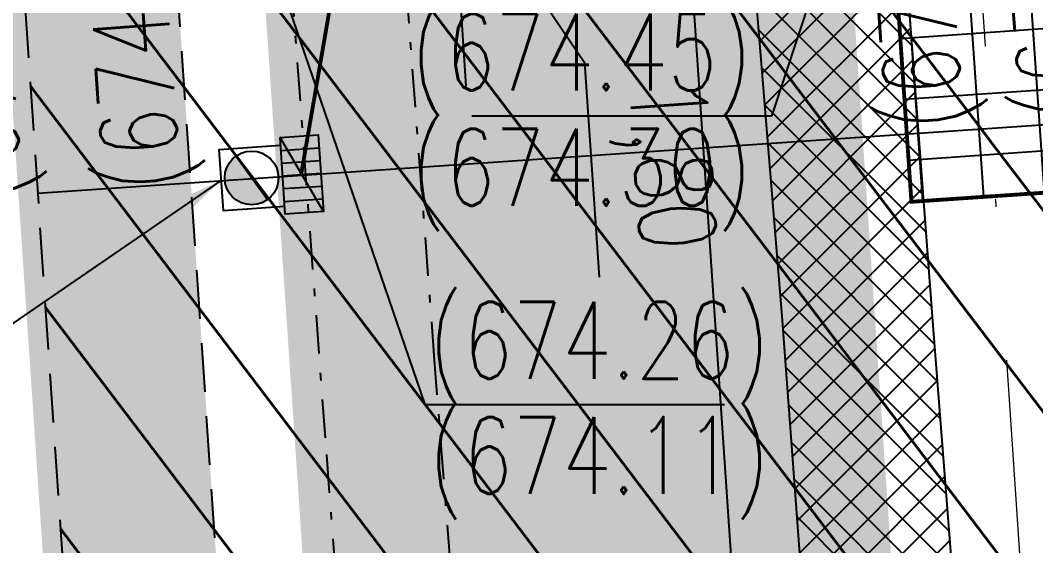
# Model space of a CAD drawing. Extents: x 352140 to 354978, y 6304672 to 6307963.
# Drawn here: x 352303.24 to 352316.47, y 6305473.84 to 6305480.68 of the extents above; entities that cross this region are included whole.
import ezdxf
from ezdxf import colors
from ezdxf.entities.mleader import LeaderData, LeaderLine
from ezdxf.math import Vec2, Vec3

# ---------------------------------------------------------------- set-up
doc = ezdxf.new("R2010")
doc.units = 0
for name, pattern in [('CENTER', [50.800000000000004, 31.75, -6.35, 6.35, -6.35]), ('CONTINUOS', [0]), ('DASHDOT', [1, 0.5, -0.25, 0, -0.25]), ('DASHDOTX2', [2, 1, -0.5, 0, -0.5]), ('DASHED', [19.049999999999997, 12.7, -6.35]), ('JPG_DASHDOT', [1, 0.5, -0.25, 0, -0.25])]:
    doc.linetypes.add(name, pattern=pattern)
doc.layers.get('0').update_dxf_attribs({"linetype": 'CONTINUOUS'})
for name, color, linetype in [('00-S2_ALL AREA APORTANTES', 150, 'CONTINUOUS'), ('00_All ext_Descarga sum', 1, 'CONTINUOUS'), ('00_All ext_Txt', 4, 'CONTINUOUS'), ('00_S2_All ext_Sumidero', 3, 'CONTINUOUS'), ('00_S2_All ext_Zanja', 150, 'CONTINUOUS'), ('01_Dem Ext_Vereda HC', 1, 'CONTINUOUS'), ('02_Geo ext_Acotamiento', 7, 'CONTINUOUS'), ('02_Geo ext_Eje', 4, 'CONTINUOUS'), ('03_Pav ext_HCV', 34, 'CONTINUOUS'), ('03_Pav ext_Vereda HC', 42, 'CONTINUOUS'), ('03_Pav proy_Solera Tipo A', 1, 'CONTINUOUS'), ('03_S2_Pav ext_Borde vereda', 7, 'CONTINUOUS'), ('03_S3_Pav ext_Cota', 2, 'CONTINUOUS'), ('05_All ext_Txt', 4, 'CONTINUOUS'), ('TOP-URB-SOLERAS', 2, 'JPG_DASHDOT')]:
    doc.layers.add(name, color=color, linetype=linetype)
doc.layers.add('0_ASD_LINEA OFICIAL', color=253, linetype='DASHDOT', lineweight=20)
doc.layers.add('EJE PROYECTADO', color=7, linetype='DASHDOTX2', lineweight=15)
doc.styles.add('JPG_2MM', font='simplex.shx', dxfattribs={"height": 1})
doc.styles.add('ROMANS', font='romans.shx', dxfattribs={"width": 0.75})
doc.dimstyles.new('acio', dxfattribs={"dimscale": 0, "dimtxt": 2, "dimasz": 2, "dimexe": 1, "dimexo": 1, "dimtad": 1, "dimrnd": 0.05, "dimzin": 1, "dimtxsty": 'ROMANS', "dimcen": 2.5, "dimclrt": 2, "dimaunit": 2, "dimazin": 0, "dimtfac": 1, "dimtmove": 0, "dimatfit": 3, "dimfxl": 1, "dimfxlon": 1, "dimarcsym": 0})
doc.dimstyles.new('Principal', dxfattribs={"dimscale": 0, "dimtxt": 2, "dimasz": 2, "dimexe": 1, "dimexo": 1, "dimtad": 1, "dimrnd": 0.05, "dimzin": 1, "dimtxsty": 'ROMANS', "dimcen": 2.5, "dimclrt": 2, "dimaunit": 2, "dimadec": 0, "dimazin": 0, "dimtfac": 1, "dimtmove": 0, "dimatfit": 3, "dimfxl": 1, "dimfxlon": 1, "dimarcsym": 0})
pattern_1 = [(127.2451660467093, (0, 0), (-1.263734244477452, -0.9607975902004564), [])]

# ---------------------------------------------------------------- blocks, each defined once
blk = doc.blocks.new('_Dot')
at = {"color": 0, "linetype": 'ByBlock', "lineweight": -2}
blk.add_line((-0.5, 0), (-1, 0), dxfattribs=at)
at = {"color": 0, "linetype": 'ByBlock', "const_width": 0.5}
blk.add_lwpolyline([(-0.25, 0, 1), (0.25, 0, 1)], format="xyb", close=True, dxfattribs=at)
blk = doc.blocks.new('*U962')
at = {"layer": 'EJE PROYECTADO', "color": 7, "linetype": 'DASHDOTX2', "lineweight": 15, "ltscale": 4}
blk.add_line((352325.1596750024, 6305342.964848172), (352312.3405081268, 6305531.476702517), dxfattribs=at)
blk = doc.blocks.new('SUMIDEROS2-flat-36')
h = blk.add_hatch(color=256)
h.dxf.hatch_style = 1
h.paths.add_polyline_path([(-2384012.433764914, 5850958.890662028), (-2384013.236991516, 5850959.486335617), (-2384012.135928119, 5850959.292275329)])
h = blk.add_hatch(color=256)
h.dxf.hatch_style = 1
h.paths.add_polyline_path([(-2384013.425125614, 5850958.89225714, 1), (-2384012.727470282, 5850958.835011723)])
at = {"ltscale": 0.5}
blk.add_line((-2384012.135928119, 5850959.292275329), (-2384013.236991516, 5850959.486335617), dxfattribs=at)
for points in [[(-2384012.939154722, 5850959.887948919), (-2384012.135928119, 5850959.292275329), (-2384012.433764914, 5850958.890662028), (-2384013.236991516, 5850959.486335617)], [(-2384013.236991516, 5850959.486335617), (-2384012.939154722, 5850959.887948919), (-2384012.135928119, 5850959.292275329), (-2384012.433764914, 5850958.890662028)]]:
    blk.add_lwpolyline(points, close=True)
for points in [[(-2384013.103120416, 5850959.387056686), (-2384012.805283621, 5850959.788669988)], [(-2384012.969249316, 5850959.287777754), (-2384012.671412521, 5850959.689391055)], [(-2384012.835378215, 5850959.188498823), (-2384012.53754142, 5850959.590112124)], [(-2384012.701507115, 5850959.089219891), (-2384012.40367032, 5850959.490833192)], [(-2384012.701507115, 5850959.089219891), (-2384012.40367032, 5850959.490833192)], [(-2384012.514087574, 5850958.950229387), (-2384012.990626445, 5850958.307648106), (-2384013.633207727, 5850958.784186976), (-2384013.156668856, 5850959.426768258)], [(-2384012.567636014, 5850958.98994096), (-2384012.269799219, 5850959.391554261)], [(-2384012.727470282, 5850958.835011723), (-2384013.425125613, 5850958.89225714)]]:
    blk.add_lwpolyline(points)
blk.add_circle((-2384013.076297948, 5850958.863634431), 0.35, dxfattribs=at)
blk = doc.blocks.new('*D1320')
at = {"layer": '02_Geo ext_Acotamiento', "color": 0, "lineweight": -2, "transparency": 16777216}
for p, q in [((352312.4343082822, 6305482.120102823), (352311.4366124546, 6305482.052257149)), ((352319.4275699587, 6305371.911927725), (352312.0033060431, 6305481.088484159)), ((352319.9942635472, 6305370.948154734), (352318.9965677196, 6305370.88030906))]:
    blk.add_line(p, q, dxfattribs=at)
at = {"layer": '02_Geo ext_Acotamiento', "color": 0, "transparency": 16777216}
for points in [[(352312.169588681, 6305481.099791771), (352311.8370234051, 6305481.077176546), (352311.9354603684, 6305482.086179986)], [(352319.5938525966, 6305371.923235337), (352319.2612873208, 6305371.900620112), (352319.4954156334, 6305370.914231897)]]:
    blk.add_solid(points, dxfattribs=at)
at = {"layer": '02_Geo ext_Acotamiento', "color": 2, "transparency": 16777216, "insert": (352316.621084511, 6305426.561792045), "char_height": 1, "attachment_point": 5, "rotation": 273.89025921987263, "style": 'ROMANS'}
blk.add_mtext('111,45', dxfattribs=at)
blk = doc.blocks.new('*D1322')
at = {"layer": '02_Geo ext_Acotamiento', "color": 0, "lineweight": -2, "transparency": 16777216}
for p, q in [((352308.7227168737, 6305484.62102406), (352308.654871646, 6305485.618719919)), ((352308.7905621016, 6305483.623328202), (352308.2917141726, 6305483.589405588)), ((352308.7905621016, 6305483.623328202), (352308.9130961247, 6305481.821407989)), ((352308.7905621016, 6305483.623328202), (352308.9130961247, 6305481.821407989)), ((352308.8518291131, 6305482.722368095), (352310.5954085599, 6305480.134508934)), ((352308.9130961247, 6305481.821407989), (352309.4119440538, 6305481.855330602)), ((352308.9809413526, 6305480.823712131), (352309.0487865803, 6305479.826016272)), ((352310.5954085599, 6305480.134508934), (352310.7856175021, 6305477.337397332))]:
    blk.add_line(p, q, dxfattribs=at)
at = {"layer": '02_Geo ext_Acotamiento', "color": 0, "transparency": 16777216}
for points in [[(352308.8889995167, 6305484.632331598), (352308.5564342309, 6305484.609716522), (352308.7905621016, 6305483.623328202)], [(352309.1472239955, 6305480.835019669), (352308.8146587097, 6305480.812404593), (352308.9130961247, 6305481.821407989)]]:
    blk.add_solid(points, dxfattribs=at)
at = {"layer": '02_Geo ext_Acotamiento', "color": 2, "transparency": 16777216, "insert": (352311.5961595689, 6305478.797538833), "char_height": 1, "attachment_point": 5, "rotation": 273.89023355593065, "style": 'ROMANS'}
blk.add_mtext('1,80', dxfattribs=at)
blk = doc.blocks.new('A$C27410629')
at = {"layer": '0_ASD_LINEA OFICIAL', "ltscale": 8}
blk.add_lwpolyline([(108.2221276874889, 588.5412650801409, 0.5, 0.5, 0), (96.30552842778798, 763.7804398066692, 0.5, 0.5, 0), (94.84543201400629, 764.6166392889618, 0.5, 0.5, 0), (94.15927234333867, 774.7069386919011, 0.5, 0.5, 0), (93.50078330014185, 793.2351651731606, 0.5, 0.5, 0), (96.40828448285811, 798.3809679025271, 0.5, 0.5, -0.003728265322063399), (94.92213404930953, 821.7128187970329, 0.5, 0.5, 0), (91.97411899043072, 874.2595570397662, 0.5, 0.5, 0), (89.87965435057777, 904.4822556949803, 0.5, 0.5, -0.01840193141813321)], format="xyseb", dxfattribs=at)
at = {"layer": '0_ASD_LINEA OFICIAL', "ltscale": 8, "const_width": 0.5}
blk.add_lwpolyline([(108.2221276874889, 588.5412650801409), (107.3695120473967, 588.3108700874454), (106.3373067426874, 601.540489971927), (104.8399032004672, 620.7324855824099), (103.4370467598928, 638.9969361613603), (100.0072314411082, 685.3691653500409, 7.916786295022778e-05), (97.12729606317225, 721.6370601835806, 0.004750322554390458), (91.9126415367391, 781.0934453131649), (90.32654717257537, 798.241543049282), (85.38492037547985, 850.5229603688331), (80.53236033739813, 904.7807716003717), (78.45888305734843, 929.699225202492), (27.91760419635102, 924.0142686425806), (25.43836274091154, 972.681132629803), (22.6721831044224, 1024.686115636478), (83.11954794381745, 1027.794125205295, -6.479694240441707e-14)], format="xyb", dxfattribs=at)

msp = doc.modelspace()

# ---------------------------------------------------------------- hatches: boundary and pattern name
at = {"layer": '00-S2_ALL AREA APORTANTES', "linetype": 'DASHED', "lineweight": 40, "ltscale": 0.25}
h = msp.add_hatch(dxfattribs=at)
h.set_pattern_fill('ANSI31', color=150, scale=0.5, angle=82.24516604670926)
h.set_pattern_definition(pattern_1)
h.paths.add_polyline_path([(352323.7681867735, 6305518.001718292), (352313.3052163416, 6305517.290216277), (352315.8901195195, 6305479.278004089), (352326.6218798948, 6305480.007784334)])
h = msp.add_hatch(dxfattribs=at)
h.set_pattern_fill('ANSI31', color=40, scale=0.5, angle=82.24516604670926)
h.set_pattern_definition(pattern_1)
h.paths.add_polyline_path([(352313.3052163416, 6305517.290216277), (352300.8855544886, 6305516.445655501), (352303.4649280197, 6305478.514759357), (352315.8901195195, 6305479.278004089)])
h = msp.add_hatch(dxfattribs=at)
h.set_pattern_fill('ANSI31', color=82, scale=0.5, angle=82.24516604670926)
h.set_pattern_definition(pattern_1)
h.paths.add_polyline_path([(352326.6218798948, 6305480.007784334), (352315.8901195195, 6305479.278004089), (352318.4803123288, 6305441.188005392), (352329.4755730162, 6305442.013850376)])
h = msp.add_hatch(dxfattribs=at)
h.set_pattern_fill('ANSI31', color=150, scale=0.5, angle=82.24516604670926)
h.set_pattern_definition(pattern_1)
h.paths.add_polyline_path([(352315.8901195195, 6305479.278004089), (352303.4649280197, 6305478.514759357), (352306.0664330128, 6305440.25560913), (352318.4803123288, 6305441.188005392)])
at = {"layer": '00_S2_All ext_Zanja'}
h = msp.add_hatch(dxfattribs=at)
h.set_pattern_fill('ANSI37', color=256, scale=0.25, angle=229)
h.set_pattern_definition([(273.9999999999999, (352329.2898485164, 6305376.434005704), (0.7918164648937356, 0.05536920103439902), []), (3.999999999999986, (352329.2898485164, 6305376.434005704), (-0.05536920103439896, 0.7918164648937355), [])])
h.paths.add_polyline_path([(352315.962938635, 6305492.226753633), (352313.9176621189, 6305492.08767102), (352314.8537887109, 6305478.319458826), (352316.899065227, 6305478.458541439)])
at = {"layer": '01_Dem Ext_Vereda HC'}
h = msp.add_hatch(dxfattribs=at)
h.set_pattern_fill('ANSI37', color=256, scale=0.1, style=0)
h.set_pattern_definition([(45, (-2097.356183636992, 416.1615817788988), (-0.2245064030267289, 0.2245064030267289), []), (135, (-2097.356183636992, 416.1615817788988), (-0.2245064030267289, -0.2245064030267288), [])])
edge = h.paths.add_edge_path()
edge.add_line((352324.6266672374, 6305354.217633853), (352323.7537669337, 6305365.376902693))
edge.add_line((352323.7537669337, 6305365.376902693), (352321.9593746307, 6305388.288286769))
edge.add_line((352321.9593746307, 6305388.288286769), (352321.0200408547, 6305399.735646904))
edge.add_line((352321.0200408547, 6305399.735646904), (352319.7262012243, 6305417.010371418))
edge.add_line((352319.7262012243, 6305417.010371418), (352318.8092220062, 6305429.361490522))
edge.add_line((352318.8092220062, 6305429.361490522), (352318.5785960642, 6305432.409537219))
edge.add_line((352318.5785960642, 6305432.409537219), (352318.5435880136, 6305432.787140763))
edge.add_line((352318.5435880136, 6305432.787140763), (352317.6023191487, 6305444.364548027))
edge.add_line((352317.6023191487, 6305444.364548027), (352316.9477372395, 6305453.40108229))
edge.add_line((352316.9477372395, 6305453.40108229), (352316.3764754368, 6305460.379033849))
edge.add_line((352316.3764754368, 6305460.379033849), (352316.1927936507, 6305463.171302819))
edge.add_line((352316.1927936507, 6305463.171302819), (352315.8276912471, 6305467.827687815))
edge.add_line((352315.8276912471, 6305467.827687815), (352315.1326527215, 6305476.709845068))
edge.add_line((352315.1326527215, 6305476.709845068), (352314.3995475582, 6305486.469717496))
edge.add_line((352314.3995475582, 6305486.469717496), (352313.7052213575, 6305495.144837329))
edge.add_line((352313.7052213575, 6305495.144837329), (352312.7520130329, 6305507.985593495))
edge.add_line((352312.7520130329, 6305507.985593495), (352311.9228655641, 6305518.751117889))
edge.add_line((352311.9228655641, 6305518.751117889), (352311.3465869891, 6305530.828792168))
edge.add_line((352311.3465869891, 6305530.828792168), (352311.4195467787, 6305536.178308116))
edge.add_line((352311.4195467787, 6305536.178308116), (352311.048468859, 6305538.191454701))
edge.add_line((352311.048468859, 6305538.191454701), (352311.427776185, 6305540.600735082))
edge.add_line((352311.427776185, 6305540.600735082), (352312.8705591141, 6305541.960995138))
edge.add_line((352312.8705591141, 6305541.960995138), (352312.31949269, 6305548.006508416))
edge.add_line((352312.31949269, 6305548.006508416), (352310.4906650469, 6305552.125069628))
edge.add_line((352310.4906650469, 6305552.125069628), (352309.8570706255, 6305554.800468497))
edge.add_line((352309.8570706255, 6305554.800468497), (352308.8419464871, 6305562.042501912))
edge.add_line((352308.8419464871, 6305562.042501912), (352307.8405396196, 6305562.780497363))
edge.add_line((352307.8405396196, 6305562.780497363), (352306.9353777597, 6305569.137672993))
edge.add_line((352306.9353777597, 6305569.137672993), (352305.3234242427, 6305578.158408377))
edge.add_line((352305.3234242427, 6305578.158408377), (352304.3546765021, 6305583.786501821))
edge.add_line((352304.3546765021, 6305583.786501821), (352303.2696380663, 6305583.729725129))
edge.add_line((352303.2696380663, 6305583.729725129), (352303.3009971211, 6305583.500198203))
edge.add_line((352303.3009971211, 6305583.500198203), (352304.5512827569, 6305576.329439399))
edge.add_line((352304.5512827569, 6305576.329439399), (352306.0125797477, 6305568.087194613))
edge.add_line((352306.0125797477, 6305568.087194613), (352306.8646864785, 6305561.915884937))
edge.add_line((352306.8646864785, 6305561.915884937), (352307.715091197, 6305555.322549073))
edge.add_line((352307.715091197, 6305555.322549073), (352308.8328763297, 6305550.640208163))
edge.add_line((352308.8328763297, 6305550.640208163), (352310.8845499516, 6305546.636122581))
edge.add_line((352310.8845499516, 6305546.636122581), (352311.4118078087, 6305543.877401835))
edge.add_line((352311.4118078087, 6305543.877401835), (352310.0298559864, 6305538.727697945))
edge.add_line((352310.0298559864, 6305538.727697945), (352309.4795361236, 6305534.303879227))
edge.add_line((352309.4795361236, 6305534.303879227), (352309.4116323916, 6305528.202188144))
edge.add_line((352309.4116323916, 6305528.202188144), (352309.9602134333, 6305517.592138763))
edge.add_line((352309.9602134333, 6305517.592138763), (352310.7317896371, 6305507.798651174))
edge.add_line((352310.7317896371, 6305507.798651174), (352311.5892006893, 6305496.734640315))
edge.add_line((352311.5892006893, 6305496.734640315), (352312.4097474329, 6305486.120271561))
edge.add_line((352312.4097474329, 6305486.120271561), (352313.1743920251, 6305476.77195018))
edge.add_line((352313.1743920251, 6305476.77195018), (352313.9709888658, 6305466.097954232))
edge.add_line((352313.9709888658, 6305466.097954232), (352314.6863197582, 6305456.478381753))
edge.add_line((352314.6863197582, 6305456.478381753), (352315.5798657753, 6305445.044750461))
edge.add_line((352315.5798657753, 6305445.044750461), (352316.3973005981, 6305434.297414357))
edge.add_line((352316.3973005981, 6305434.297414357), (352317.1973757394, 6305423.905398732))
edge.add_line((352317.1973757394, 6305423.905398732), (352317.9587768157, 6305413.912047522))
edge.add_line((352317.9587768157, 6305413.912047522), (352318.733574962, 6305404.132510526))
edge.add_line((352318.733574962, 6305404.132510526), (352319.3187164374, 6305396.328234362))
edge.add_line((352319.3187164374, 6305396.328234362), (352320.064715064, 6305387.254243672))
edge.add_line((352320.064715064, 6305387.254243672), (352320.856391366, 6305376.522318559))
edge.add_line((352320.856391366, 6305376.522318559), (352321.696, 6305366.337))
edge.add_line((352321.696, 6305366.337), (352322.335, 6305357.95))
edge.add_line((352322.335, 6305357.95), (352322.753, 6305354.269))
edge.add_line((352322.753, 6305354.269), (352323.012, 6305353.793))
edge.add_arc((352326.6047092786, 6305355.063878855), 3.810865128181641, 199.4806371982039, 277.2872156517105)
edge.add_line((352327.0880919304, 6305351.283794962), (352327.1510651556, 6305351.78185584))
edge.add_line((352327.1510651556, 6305351.78185584), (352335.9051114499, 6305354.568673877))
edge.add_line((352335.9051114499, 6305354.568673877), (352346.0273239819, 6305357.940035836))
edge.add_line((352346.0273239819, 6305357.940035836), (352352.723032463, 6305360.445179773))
edge.add_line((352352.723032463, 6305360.445179773), (352352.4089974248, 6305361.283328012))
edge.add_line((352352.4089974248, 6305361.283328012), (352346.3781137528, 6305359.047828827))
edge.add_line((352346.3781137528, 6305359.047828827), (352335.6529403849, 6305355.469693946))
edge.add_line((352335.6529403849, 6305355.469693946), (352326.8674186321, 6305352.672855814))
edge.add_line((352326.8674186321, 6305352.672855814), (352325.6496073931, 6305353.072245081))
edge.add_line((352325.6496073931, 6305353.072245081), (352324.6266672374, 6305354.217633853))
at = {"layer": '03_Pav ext_HCV'}
h = msp.add_hatch(dxfattribs=at)
h.set_pattern_fill('SWAMP', color=256, scale=0.025, angle=-5.87842838446813e-10, style=0)
h.set_pattern_definition([(359.9999999994121, (0, 0), (0.3175000000056422, 0.5499261309017425), [0.079375, -0.555625]), (90, (0.0396875, -4.071855352894005e-13), (-0.3174999999943578, 0.5499261309082575), [0.0396875, -1.06016476181]), (90, (0.049609375, -5.089819191117507e-13), (-0.3174999999943578, 0.5499261309082575), [0.03175, -1.06810226181]), (90, (0.029765625, -3.053891514670504e-13), (-0.3174999999943578, 0.5499261309082575), [0.03175, -1.06810226181]), (59.99999999941215, (0.05953125000000001, -6.107783029341008e-13), (-0.3174999995629745, 0.5499261311573168), [0.0254, -0.6096]), (119.9999999994121, (0.01984375, -2.035927676447003e-13), (-0.6349999995686166, 2.555744082988348e-10), [0.0254, -0.6095999999999999])])
h.paths.add_polyline_path([(352306.2649700649, 6305487.428678612), (352306.1428397069, 6305489.224654268), (352313.4202070736, 6305489.80522082), (352310.8662723316, 6305527.362027653), (352303.3828153024, 6305526.864042467), (352308.538770782, 6305451.043311592), (352316.015530366, 6305451.639785059), (352315.6220004443, 6305457.426817822), (352313.9358661652, 6305482.222212308), (352306.6584771101, 6305481.641644025), (352306.5363473372, 6305483.437619725), (352306.5145003953, 6305483.435876843), (352306.265128976, 6305487.426341763)])
h.paths.add_polyline_path([(352323.7054884271, 6305483.001603484), (352317.425020663, 6305482.500566592), (352319.5046842485, 6305451.918139296), (352325.9845426009, 6305452.43508297), (352320.8442150374, 6305528.026007901), (352320.8442140071, 6305528.026007832), (352314.3585522785, 6305527.59442074), (352316.909361571, 6305490.083575106), (352323.1898293357, 6305490.584611997), (352323.3121186287, 6305488.786290654), (352323.3305134946, 6305488.787758142), (352323.5115339712, 6305488.802199412), (352323.7827388992, 6305484.813485145), (352323.5831997275, 6305484.799916099), (352323.5833586423, 6305484.797579185)])
at = {"layer": '03_Pav ext_Vereda HC'}
h = msp.add_hatch(dxfattribs=at)
h.set_pattern_fill('DOTS', color=256, scale=0.2)
h.set_pattern_definition([(0, (0, 0), (0.15875, 0.3175), [0, -0.3175])])
h.paths.add_polyline_path([(352302.1856305574, 6305526.784376041), (352302.0547348051, 6305526.775474992), (352300.7330187003, 6305527.532423856), (352300.518619747, 6305530.682291772), (352300.2619616702, 6305534.71048078), (352298.2325096047, 6305534.572477791), (352298.8410990285, 6305526.311199643), (352300.2703401166, 6305525.492671054), (352305.0749893659, 6305454.803194563), (352307.0711116506, 6305454.938934699), (352305.1413565995, 6305483.326331547), (352305.9382065402, 6305483.389901846), (352305.6668292686, 6305487.380960734), (352304.870046888, 6305487.317395825)])

# ---------------------------------------------------------------- linework, layer by layer
at = {"layer": '00-S2_ALL AREA APORTANTES', "color": 82, "ltscale": 0.25}
msp.add_lwpolyline([(352303.4704576664, 6305478.433443313), (352326.6218798948, 6305480.007784334)], dxfattribs=at)
at = {"layer": '00_All ext_Descarga sum', "linetype": 'DASHED', "ltscale": 0.05, "const_width": 0.04999999999999999}
msp.add_lwpolyline([(352306.9041699102, 6305478.684161779), (352309.3950008215, 6305493.133386196)], dxfattribs=at)
at = {"layer": '00_S2_All ext_Zanja', "linetype": 'DASHED', "ltscale": 0.05}
msp.add_lwpolyline([(352315.962938635, 6305492.226753633, 0.05, 0.05, 0), (352313.9176621189, 6305492.08767102, 0.05, 0.05, 0), (352314.8537887109, 6305478.319458826, 0.05, 0.05, 0), (352316.899065227, 6305478.458541439, 0.05, 0.05, 0)], format="xyseb", close=True, dxfattribs=at)
at = {"layer": '01_Dem Ext_Vereda HC', "flags": 128}
for points in [[(352305.3234242427, 6305578.158408377), (352306.9353777597, 6305569.137672993), (352307.8405396196, 6305562.780497363), (352308.8419464871, 6305562.042501912), (352309.8570706255, 6305554.800468497), (352310.4906650469, 6305552.125069628), (352312.31949269, 6305548.006508416), (352312.8705591141, 6305541.960995138), (352311.427776185, 6305540.600735082), (352311.048468859, 6305538.191454701), (352311.4195467787, 6305536.178308116), (352311.3465869891, 6305530.828792168), (352311.9228655641, 6305518.751117889), (352312.7520130329, 6305507.985593495), (352313.7052213575, 6305495.144837329), (352314.3995475582, 6305486.469717496), (352315.1326527215, 6305476.709845068), (352315.8276912471, 6305467.827687815)], [(352313.9709888658, 6305466.097954232), (352313.1743920251, 6305476.77195018), (352312.4097474329, 6305486.120271561), (352311.5892006893, 6305496.734640315), (352310.7317896371, 6305507.798651174), (352309.9602134333, 6305517.592138763), (352309.4116323916, 6305528.202188144), (352309.4795361236, 6305534.303879227), (352310.0298559864, 6305538.727697945), (352311.4118078087, 6305543.877401835), (352310.8845499516, 6305546.636122581), (352308.8328763297, 6305550.640208163), (352307.715091197, 6305555.322549073), (352306.8646864785, 6305561.915884937), (352306.0125797477, 6305568.087194613), (352304.5512827569, 6305576.329439399)]]:
    msp.add_lwpolyline(points, dxfattribs=at)
at = {"layer": '02_Geo ext_Eje', "linetype": 'CENTER', "ltscale": 0.1, "const_width": 0.3, "flags": 128}
msp.add_lwpolyline([(352312.1869419859, 6305350.253457952), (352300.2703427261, 6305525.49263268), (352298.8102463124, 6305526.328832162), (352298.1240866417, 6305536.419131564), (352297.4655975985, 6305554.947358046), (352300.3730987812, 6305560.093160775, -0.003728265322063399), (352298.8869483477, 6305583.425011669), (352295.9389332888, 6305635.971749912), (352293.844468649, 6305666.194448568, -0.01840193141813321), (352293.3438672001, 6305681.639249023, 0.01517157700452478), (352293.1864957727, 6305687.704442002), (352288.4883733931, 6305771.091482916, 0.009386625321645614), (352287.0843622422, 6305789.506318077, 0.02414918653338492), (352280.7601415884, 6305831.584019321), (352280.7601415906, 6305831.584019321, 0.008260282951669902), (352277.7160237461, 6305845.558331769, 0.02844360343618716), (352273.9880373229, 6305856.836092235, -0.01256414860962356), (352265.8165059218, 6305879.815987964, -4.818861119802034e-05), (352261.1310284659, 6305893.24079561, -0.0136636635266434), (352251.3178816694, 6305918.857004657, -0.05826520656828901), (352243.4886382368, 6305954.379237848), (352243.4886382332, 6305954.379237848, -0.003961724196727663), (352243.2745247937, 6305956.814568781, -0.2741006311764708), (352278.3845610315, 6306028.408419116), (352278.3845610315, 6306028.408419116, -0.1176347053763299), (352314.8968764081, 6306041.290246989, -0.1054479127376658), (352349.7582408146, 6306037.778979043, -0.04227284655680764), (352362.977866212, 6306032.296059269), (352388.0651661378, 6306018.452597812, 0.01893733475849715), (352399.773478026, 6306012.530964789, -0.01147472138864261), (352417.83681951, 6306003.156911181, 0.04962077657042385), (352428.0326397765, 6305998.852976762), (352428.0326397765, 6305998.852976763), (352428.0326397765, 6305998.852976762, 0.08893158875618948), (352448.6948046738, 6305995.817405001, 0.01937286437110759), (352457.0790293366, 6305996.38837774, 0.02338769991160948), (352489.9839406122, 6306002.290656727, 0.02981475030709136), (352533.7923687883, 6306015.108074996, 0.005373472105566591), (352539.5197752549, 6306017.216090346, -0.02038905157982782), (352573.143745884, 6306028.108107445, -0.01033811889572692), (352585.980900702, 6306031.484444926, -0.01173618040004156), (352605.8476096128, 6306035.893831218), (352704.8572295532, 6306049.87296456)], format="xyb", dxfattribs=at)
at = {"layer": '03_Pav proy_Solera Tipo A', "linetype": 'CONTINUOS', "ltscale": 0.1, "const_width": 0.15}
for points in [[(352313.8137380609, 6305484.018163293), (352315.7441302292, 6305455.630842121)], [(352306.336990604, 6305483.421715644), (352308.2673935105, 6305455.034370479)]]:
    msp.add_lwpolyline(points, dxfattribs=at)
at = {"layer": '03_S2_Pav ext_Borde vereda', "linetype": 'DASHED', "ltscale": 0.05}
for points in [[(352300.2686636552, 6305525.493631165), (352305.1450617053, 6305453.783206528), (352305.2803849263, 6305451.793215501)], [(352307.0711116506, 6305454.938934699), (352305.1413565995, 6305483.326331547), (352305.9392157869, 6305483.38998236)]]:
    msp.add_lwpolyline(points, dxfattribs=at)
at = {"layer": 'TOP-URB-SOLERAS', "flags": 128}
for points in [[(352308.641672653, 6305476.258865299), (352307.8423720353, 6305486.824977648)], [(352306.3588745102, 6305486.713446124), (352307.2319502217, 6305475.02809657)], [(352309.441827764, 6305465.934856979), (352308.641672653, 6305476.258865299)], [(352307.2319502217, 6305475.02809657), (352308.0252627385, 6305464.462166405)]]:
    msp.add_lwpolyline(points, dxfattribs=at)

# ---------------------------------------------------------------- block references
at = {"layer": '00_S2_All ext_Sumidero', "ltscale": 0.5, "rotation": 310.4508991967232}
msp.add_blockref('SUMIDEROS2-flat-36', (-2553313.990800817, 695255.0199525014), dxfattribs=at)
at = {"layer": '03_S2_Pav ext_Borde vereda', "linetype": 'Continuous'}
msp.add_blockref('A$C27410629', (352203.9623478023, 6304761.713605438), dxfattribs=at)
at = {"layer": 'EJE PROYECTADO', "color": 7, "linetype": 'DASHDOTX2', "lineweight": 15, "ltscale": 4}
msp.add_blockref('*U962', (0, 0), dxfattribs=at)

# ---------------------------------------------------------------- texts
at = {"layer": '03_S3_Pav ext_Cota', "style": 'JPG_2MM', "width": 0.75}
for s, p in [('(674.46)', (352317.28186639, 6305479.419325527, 691.8100000000001)), ('(674.46)', (352315.5381170901, 6305479.280786378, 691.8100000000001)), ('(674.29)', (352305.3418232733, 6305478.486051958)), ('(674.33)', (352303.2788966792, 6305478.343310129))]:
    msp.add_text(s, height=0.9999999999999994, rotation=94.08265216032953, dxfattribs=at).set_placement(p)

# ---------------------------------------------------------------- dimensions: what is measured, and where the dimension line sits
at = {"layer": '02_Geo ext_Acotamiento'}
dim = msp.add_linear_dim(base=(352308.9130961247, 6305481.821407989), p1=(352308.7905621025, 6305483.623328202), p2=(352308.9043673789, 6305481.820814418), angle=93.89023355593069, dimstyle='Principal', override={"dimtmove": 1}, dxfattribs=at)
dim.commit()
dim.dimension.update_dxf_attribs({"geometry": '*D1322', "text_midpoint": (352310.6166101937, 6305479.822728979), "dimtype": 160})
dim = msp.add_aligned_dim(p1=(352321.4958214301, 6305371.050264219), p2=(352313.9358661651, 6305482.222212307), distance=2.0050257215082006, dimstyle='Principal', override={"dimtmove": 1}, dxfattribs=at)
dim.commit()
dim.dimension.update_dxf_attribs({"geometry": '*D1320', "text_midpoint": (352316.621084511, 6305426.561792045)})

# ---------------------------------------------------------------- leaders
at = {"layer": '00_All ext_Txt'}
msp.add_leader([(352305.8628615011, 6305478.602257109), (352300.6741203502, 6305475.04111128)], dimstyle='acio', override={"dimscale": 0, "dimgap": 0.625, "dimtad": 0, "dimfxl": 2}, dxfattribs=at)
at = {"layer": '03_S3_Pav ext_Cota'}
ml = msp.add_multileader_mtext('Standard', dxfattribs=at)
ml.set_content('{\\C256;(674.45)\\P(674.30)}', color=2, style='ROMANS')
ml.set_leader_properties(color=7)
ml.set_arrow_properties(name='DOT')
ml.build(insert=Vec2(0, 0))
ml.multileader.update_dxf_attribs({"text_left_attachment_type": 6, "text_right_attachment_type": 6, "dogleg_length": 0, "arrow_head_size": 0.5})
ctx = ml.context
ctx.base_point, ctx.char_height, ctx.arrow_head_size, ctx.landing_gap_size, ctx.plane_origin, ctx.plane_x_axis, ctx.plane_y_axis = Vec3(352308.2864898787, 6305479.43513024, -2.881849073097774e-08), 1, 0.5, 0.05000000250530529, Vec3(352335.8976554137, 6305521.490024124, 7.734065062985995e-08), Vec3(1, 0, 5.672434878555774e-09), Vec3(6.806587941347077e-18, 1, -1.199941134111365e-09)
ctx.left_attachment, ctx.right_attachment = 6, 6
notes = []
notes.append((ctx, [(1, (1, 1, 0), (352313.0293470265, 6305479.43513024, -1.91494242140515e-09), (-1, 0, -5.672434878555774e-09), 0, [(0, [(352313.9568699245, 6305482.223896134)], 0, [])])]))
ctx.mtext.insert, ctx.mtext.text_direction, ctx.mtext.defined_height, ctx.mtext.line_spacing_factor, ctx.mtext.line_spacing_style, ctx.mtext.flow_direction, ctx.mtext.extrusion = Vec3(352308.3364898812, 6305480.768463573, -3.013479048498726e-08), Vec3(1, 0, 5.672434878555774e-09), 1.006279192244013, 0.8999999999999998, 2, 5, Vec3(-5.672434878555774e-09, 1.19994113411135e-09, 1)
ml = msp.add_multileader_mtext('Standard', dxfattribs=at)
ml.set_content('{\\C256;(674.26)\\P(674.11)}', color=2, style='ROMANS')
ml.set_leader_properties(color=7)
ml.set_arrow_properties(name='DOT')
ml.build(insert=Vec2(0, 0))
ml.multileader.update_dxf_attribs({"text_left_attachment_type": 6, "text_right_attachment_type": 6, "dogleg_length": 0, "arrow_head_size": 0.5})
ctx = ml.context
ctx.base_point, ctx.char_height, ctx.arrow_head_size, ctx.landing_gap_size, ctx.plane_origin, ctx.plane_x_axis, ctx.plane_y_axis = Vec3(352308.5159755624, 6305475.68208078, -2.732175252501741e-08), 1, 0.5, 0.05000000250530529, Vec3(352335.8976554137, 6305517.899478977, 7.734065062985995e-08), Vec3(1, 0, 5.672434878555774e-09), Vec3(6.806587941347077e-18, 1, -1.199941134111365e-09)
ctx.left_attachment, ctx.right_attachment = 6, 6
notes.append((ctx, [(0, (1, 1, 0), (352308.5159755624, 6305475.68208078, -2.732175252501741e-08), (1, 0, 5.672434878555774e-09), 0, [(0, [(352306.4720506867, 6305481.626779695, -4.604908794435771e-08)], 0, [])])]))
ctx.mtext.insert, ctx.mtext.text_direction, ctx.mtext.defined_height, ctx.mtext.line_spacing_factor, ctx.mtext.line_spacing_style, ctx.mtext.flow_direction, ctx.mtext.extrusion = Vec3(352308.5659755649, 6305477.015414113, -2.863805227902692e-08), Vec3(1, 0, 5.672434878555774e-09), 1.006279192244013, 0.8999999999999998, 2, 5, Vec3(-5.672434878555774e-09, 1.19994113411135e-09, 1)
at = {"layer": '05_All ext_Txt'}
ml = msp.add_multileader_mtext('Standard', dxfattribs=at)
ml.set_content('{\\C256;C.I. n°8\\PCA=674.34^JCRe=672.94^JCRs=672.92\\PH=1.44m}', color=2, style='ROMANS')
ml.set_leader_properties(color=7)
ml.set_arrow_properties(name='DOT')
ml.build(insert=Vec2(0, 0))
ml.multileader.update_dxf_attribs({"text_left_attachment_type": 6, "text_right_attachment_type": 6, "dogleg_length": 0.4164050059420628, "arrow_head_size": 0.5})
ctx = ml.context
ctx.base_point, ctx.char_height, ctx.arrow_head_size, ctx.landing_gap_size, ctx.plane_origin, ctx.plane_x_axis, ctx.plane_y_axis = Vec3(352281.7168552709, 6305485.573870569, 1.750904213623095e-07), 1, 0.5, 0.05000000250530529, Vec3(352333.5451178365, 6305466.816435307, -3.249308719240632e-08), Vec3(1, -2.775557561562891e-16, -5.041539005118686e-09), Vec3(2.631196363540177e-16, 1, -2.863435111305193e-09)
ctx.left_attachment, ctx.right_attachment = 6, 6
notes.append((ctx, [(1, (1, 1, 0), (352289.6786129937, 6305485.573870569, 1.349509092537306e-07), (-1, 2.775557561562891e-16, 5.041539005118686e-09), 1.040329146316736, [(0, [(352308.7480535604, 6305492.662791634, 1.851292335146496e-08)], 0, [])])]))
ctx.mtext.insert, ctx.mtext.text_direction, ctx.mtext.width, ctx.mtext.line_spacing_factor, ctx.mtext.line_spacing_style, ctx.mtext.flow_direction, ctx.mtext.extrusion = Vec3(352281.7668552734, 6305486.77387057, 1.714022222658567e-07), Vec3(1, -2.775557561562891e-16, -5.041539005118686e-09), 6.728604887088298, 0.8999999999999998, 2, 5, Vec3(5.041539005118687e-09, 2.863435111305191e-09, 1)
ml = msp.add_multileader_mtext('Standard', dxfattribs=at)
ml.set_content('{\\C256;DESCARGA SUM \\PHDPE DN 300\\PL=14.6m i=1%min}', color=2, style='ROMANS')
ml.set_leader_properties(color=7)
ml.set_arrow_properties(name='DOT')
ml.build(insert=Vec2(0, 0))
ml.multileader.update_dxf_attribs({"text_left_attachment_type": 6, "text_right_attachment_type": 6, "dogleg_length": 1.040329146316736, "arrow_head_size": 0.5})
ctx = ml.context
ctx.base_point, ctx.char_height, ctx.arrow_head_size, ctx.landing_gap_size, ctx.plane_origin, ctx.plane_x_axis, ctx.plane_y_axis = Vec3(352281.873918717, 6305476.807985368, 6.68722784908703e-09), 1, 0.5, 0.05000000250530529, Vec3(352317.1119835851, 6305504.876562683, 1.210607195266395e-08), Vec3(1, -1.387778780781446e-15, -3.517525297178413e-09), Vec3(1.403991249853975e-15, 1, 4.609055430399856e-09)
ctx.left_attachment, ctx.right_attachment = 6, 6
notes.append((ctx, [(1, (1, 1, 0), (352293.4071050112, 6305476.807985368, -3.388104669777824e-08), (-1, 1.387778780781445e-15, 3.517525297178411e-09), 1.040329146316736, [(1, [(352307.7001736424, 6305483.301752042, -5.422714662495934e-08)], 0, [])])]))
ctx.mtext.insert, ctx.mtext.text_direction, ctx.mtext.rotation, ctx.mtext.line_spacing_factor, ctx.mtext.line_spacing_style, ctx.mtext.flow_direction, ctx.mtext.extrusion = Vec3(352281.9239187195, 6305478.007985368, 1.204221809189546e-08), Vec3(1, -1.387778780781446e-15, -3.517525297178413e-09), 6.283185307179584, 0.8999999999999998, 2, 5, Vec3(3.517525297178408e-09, -4.609055430399862e-09, 1)
for ctx, leaders in notes:
    for number, flags, end, landing, length, lines in leaders:
        leader = LeaderData()
        leader.index, (leader.has_last_leader_line, leader.has_dogleg_vector, leader.attachment_direction) = number, flags
        leader.last_leader_point, leader.dogleg_vector, leader.dogleg_length = Vec3(end), Vec3(landing), length
        for number, points, colour, breaks in lines:
            line = LeaderLine()
            line.index, line.vertices, line.color, line.breaks = number, Vec3.list(points), colors.encode_raw_color(colour), breaks
            leader.lines.append(line)
        ctx.leaders.append(leader)

doc.saveas('drawing.dxf')
